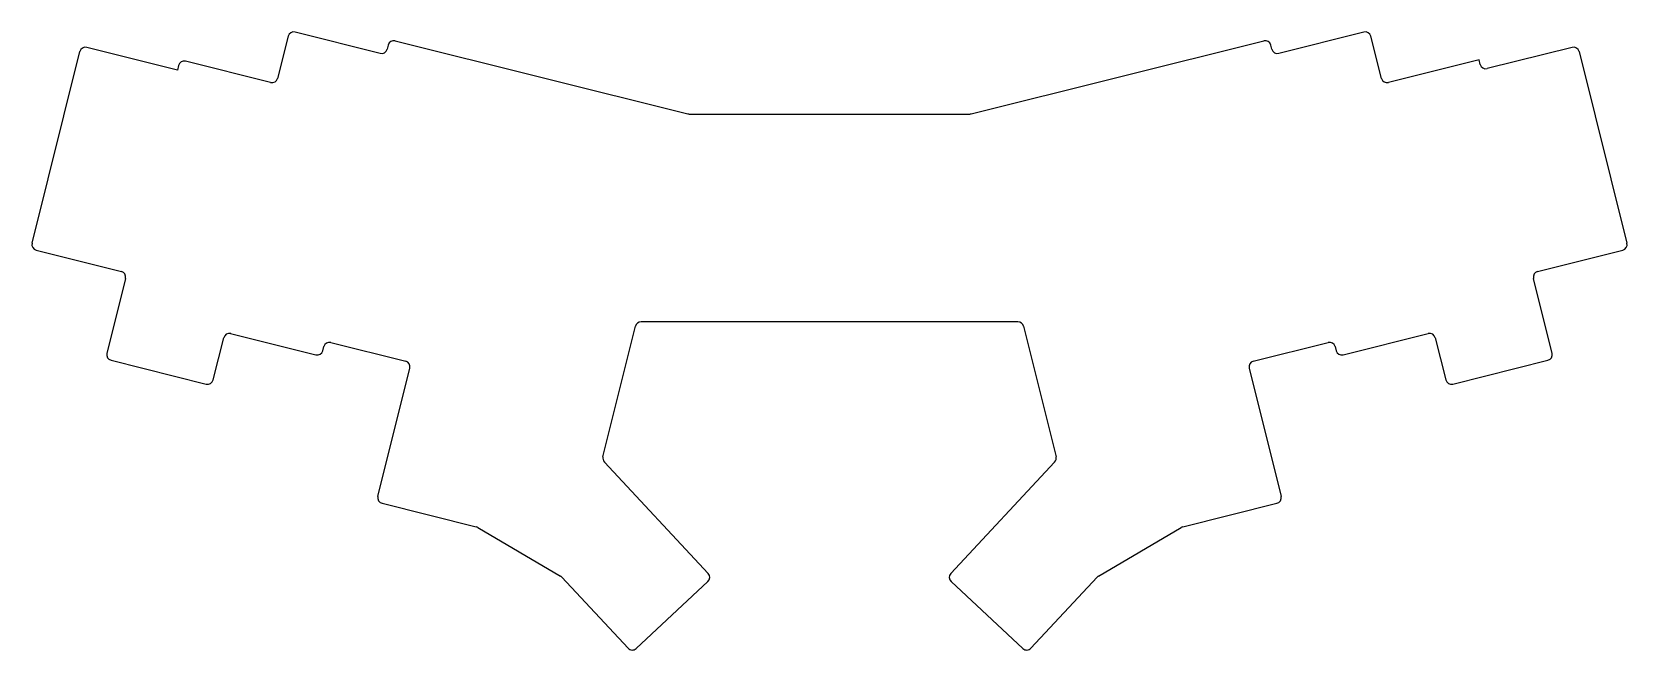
# Model space of a CAD drawing. Header units: millimetres. Extents: x 58 to 363, y -216 to -98.
import ezdxf

# ---------------------------------------------------------------- set-up
doc = ezdxf.new("R2010")
doc.units = ezdxf.units.MM

msp = doc.modelspace()

# ---------------------------------------------------------------- linework, layer by layer
for p, q in [((106.75, -98.86), (104.75, -106.92)), ((124.39, -102.13), (108.09, -98.06)), ((125.92, -100.55), (125.72, -101.32)), ((127.25, -99.75), (183.3, -113.72)), ((237.62, -113.72), (293.67, -99.75)), ((295.2, -101.32), (295, -100.55)), ((312.83, -98.06), (296.53, -102.13)), ((316.17, -106.92), (314.16, -98.86)), ((57.71, -138.48), (66.86, -101.8)), ((85.56, -105.33), (68.19, -101)), ((103.41, -107.72), (87.11, -103.65)), ((334.87, -103.39), (317.51, -107.72)), ((335.09, -104.26), (334.87, -103.39)), ((352.73, -101), (336.42, -105.06)), ((354.06, -101.8), (363.2, -138.48)), ((85.78, -104.45), (85.56, -105.33)), ((183.56, -113.75), (237.35, -113.75)), ((58.52, -139.81), (74.82, -143.87)), ((346.1, -143.87), (362.4, -139.81)), ((75.62, -145.21), (72.04, -159.57)), ((348.88, -159.57), (345.3, -145.21)), ((95.75, -155.79), (112.06, -159.86)), ((167.07, -179.36), (173.3, -154.37)), ((246.55, -153.54), (174.37, -153.54)), ((247.62, -154.37), (253.85, -179.36)), ((308.86, -159.86), (325.16, -155.79)), ((92.41, -164.65), (94.42, -156.59)), ((113.39, -159.06), (113.58, -158.28)), ((114.92, -157.48), (129.28, -161.06)), ((291.64, -161.06), (306, -157.48)), ((307.34, -158.28), (307.53, -159.06)), ((326.5, -156.59), (328.5, -164.65)), ((72.84, -160.9), (91.08, -165.45)), ((329.84, -165.45), (348.08, -160.9)), ((123.96, -186.94), (130.08, -162.39)), ((290.84, -162.39), (296.96, -186.94)), ((167.34, -180.37), (187.23, -201.7)), ((233.69, -201.7), (253.58, -180.37)), ((124.76, -188.27), (142.8, -192.77)), ((278.12, -192.77), (296.16, -188.27)), ((143.09, -192.89), (158.94, -202.23)), ((261.98, -202.23), (277.82, -192.89)), ((159.19, -202.42), (171.87, -216.02)), ((173.42, -216.08), (187.17, -203.26)), ((233.75, -203.26), (247.5, -216.08)), ((249.05, -216.02), (261.73, -202.42))]:
    msp.add_line(p, q)
for centre, start, end in [((107.82, -99.13), 76, 166), ((126.98, -100.81), 76, 166), ((293.94, -100.81), 14, 104), ((313.1, -99.13), 14, 104), ((67.93, -102.06), 76, 166), ((86.85, -104.72), 76, 166), ((124.65, -101.06), 256, 346), ((296.26, -101.06), 194, 284), ((352.99, -102.06), 14, 104), ((103.68, -106.65), 256, 346), ((317.24, -106.65), 194, 284), ((336.16, -103.99), 194, 284), ((183.56, -112.65), 256, 270), ((237.35, -112.65), 270, 284), ((58.78, -138.74), 166, 256), ((362.14, -138.74), 284, 14), ((74.55, -144.94), 346, 76), ((346.37, -144.94), 104, 194), ((95.49, -156.86), 76, 166), ((174.37, -154.64), 90, 166), ((246.55, -154.64), 14, 90), ((325.43, -156.86), 14, 104), ((114.65, -158.55), 76, 166), ((306.27, -158.55), 14, 104), ((73.1, -159.83), 166, 256), ((112.32, -158.79), 256, 346), ((129.01, -162.13), 346, 76), ((291.91, -162.13), 104, 194), ((308.6, -158.79), 194, 284), ((347.81, -159.83), 284, 14), ((91.35, -164.38), 256, 346), ((329.57, -164.38), 194, 284), ((168.14, -179.62), 166, 223), ((252.78, -179.62), 317, 14), ((125.02, -187.21), 166, 256), ((295.89, -187.21), 284, 14), ((142.54, -193.84), 59.5, 76), ((278.38, -193.84), 104, 120.5), ((158.38, -203.17), 43, 59.5), ((186.42, -202.45), 313, 43), ((234.5, -202.45), 137, 227), ((262.54, -203.17), 120.5, 137), ((172.67, -215.27), 223, 313), ((248.25, -215.27), 227, 317)]:
    msp.add_arc(centre, 1.1, start, end)

doc.saveas('drawing.dxf')
